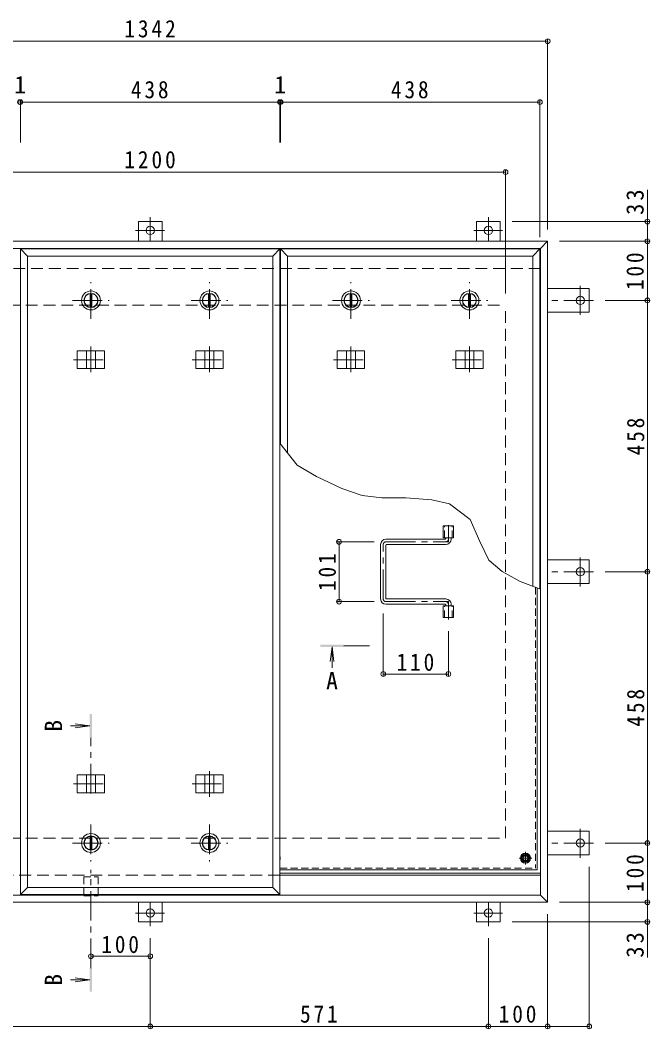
# Model space of a CAD drawing. Units: millimetres on the paper, enlarged 2 times, with parts at other scales. Extents: x -524 to 522, y -392 to 364.
# Drawn here: x -326.2 to -113.6, y -73.5 to 267.1 of the extents above; entities that cross this region are included whole.
import ezdxf
from ezdxf.enums import TextEntityAlignment as Align

# ---------------------------------------------------------------- set-up
doc = ezdxf.new("R2010")
doc.units = ezdxf.units.MM
doc.header["$LTSCALE"] = 2
doc.header["$PDMODE"] = 32
doc.header["$PDSIZE"] = 1.6
for name, pattern in [('CHAIN1', [8, 5, -1, 1, -1]), ('DASHED1', [1.8, 1.2, -0.6]), ('DASHED2', [3, 2, -1])]:
    doc.linetypes.add(name, pattern=pattern)
for name, color, linetype, lineweight in [('0-1_躯体', 2, 'DASHED2', 9), ('0-2_仕上', 3, 'Continuous', 9), ('0-3_建具', 4, 'Continuous', 9), ('0-5_寸法', 7, 'Continuous', 9), ('0-6_ハッチ', 6, 'Continuous', 9), ('0-7_021', 5, 'Continuous', 5), ('0-A_061', 3, 'DASHED1', 9), ('0-B_062', 2, 'Continuous', 9), ('0-C_084', 2, 'Continuous', 9), ('0-E_090', 3, 'Continuous', 9), ('0-F_092', 7, 'Continuous', 9)]:
    doc.layers.add(name, color=color, linetype=linetype, lineweight=lineweight)
doc.styles.add('ＭＳ ゴシック', font='')
doc.styles.get('ＭＳ ゴシック').set_extended_font_data('MS Gothic')

msp = doc.modelspace()

# ---------------------------------------------------------------- linework, layer by layer
at = {"layer": '0-1_躯体'}
for p, q in [((-150.47, 183.268), (-414.07, 183.268)), ((-402.27, 170.868), (-162.27, 170.868)), ((-162.27, -9.132), (-162.27, 170.868)), ((-402.27, -9.132), (-162.27, -9.132)), ((-238.47, -21.532), (-414.07, -21.532))]:
    msp.add_line(p, q, dxfattribs=at)
at = {"layer": '0-1_躯体', "linetype": 'Continuous'}
msp.add_line((-150.47, -21.532), (-238.47, -21.532), dxfattribs=at)
at = {"layer": '0-2_仕上'}
for p, q in [((-326.07, 189.868), (-323.67, 187.468)), ((-326.07, 189.868), (-238.47, 189.868)), ((-326.07, -28.132), (-326.07, 189.868)), ((-240.87, 187.468), (-323.67, 187.468)), ((-323.67, 187.468), (-323.67, -25.732)), ((-240.87, 187.468), (-238.47, 189.868)), ((-240.87, -25.732), (-240.87, 187.468)), ((-238.47, 189.868), (-238.47, -28.132)), ((-238.27, 189.868), (-235.87, 187.468)), ((-238.27, 189.868), (-150.67, 189.868)), ((-238.27, 123.989), (-238.27, 189.868)), ((-153.07, 187.468), (-235.87, 187.468)), ((-235.87, 187.468), (-235.87, 120.961)), ((-153.07, 187.468), (-150.67, 189.868)), ((-153.07, 75.952), (-153.07, 187.468)), ((-150.67, 189.868), (-150.67, 75.022)), ((-183.3, 92.368), (-183.3, 96.368)), ((-183.3, 96.368), (-179.84, 96.368)), ((-179.84, 92.368), (-179.84, 96.368)), ((-183.3, 92.368), (-179.84, 92.368)), ((-183.3, 65.368), (-183.3, 69.368)), ((-183.3, 69.368), (-179.84, 69.368)), ((-179.84, 65.368), (-179.84, 69.368)), ((-183.3, 65.368), (-179.84, 65.368)), ((-326.07, -28.132), (-323.67, -25.732)), ((-323.67, -25.732), (-240.87, -25.732)), ((-240.87, -25.732), (-238.47, -28.132)), ((-238.47, -28.132), (-326.07, -28.132))]:
    msp.add_line(p, q, dxfattribs=at)
at = {"layer": '0-2_仕上', "linetype": 'DASHED1'}
for p, q in [((-182.84, 92.368), (-182.84, 96.368)), ((-180.3, 92.368), (-180.3, 96.368)), ((-182.84, 65.368), (-182.84, 69.368)), ((-180.3, 65.368), (-180.3, 69.368))]:
    msp.add_line(p, q, dxfattribs=at)
at = {"layer": '0-2_仕上', "color": 4}
for p, q in [((-220.87, 55.492), (-221.522, 50.535)), ((-220.87, 55.492), (-220.87, 48.371)), ((-220.87, 55.492), (-220.217, 50.535)), ((-302.67, 28.82), (-309.224, 28.82)), ((-302.67, 28.82), (-307.627, 29.473)), ((-302.67, 28.82), (-307.627, 28.168)), ((-302.67, -56.949), (-309.224, -56.949)), ((-302.67, -56.949), (-307.627, -56.296)), ((-302.67, -56.949), (-307.627, -57.602))]:
    msp.add_line(p, q, dxfattribs=at)
at = {"layer": '0-2_仕上', "color": 4, "linetype": 'CHAIN1'}
for p, q in [((-208.269, 55.892), (-216.87, 55.892)), ((-302.27, 5.987), (-302.27, 24.82)), ((-302.27, -52.949), (-302.27, -19.821))]:
    msp.add_line(p, q, dxfattribs=at)
at = {"layer": '0-2_仕上', "color": 4}
for points in [[(-224.87, 55.492), (-224.87, 56.292), (-216.87, 55.492), (-216.87, 56.292)], [(-301.87, 32.82), (-302.67, 32.82), (-301.87, 24.82), (-302.67, 24.82)], [(-302.67, -60.949), (-301.87, -60.949), (-302.67, -52.949), (-301.87, -52.949)]]:
    msp.add_solid(points, dxfattribs=at)
at = {"layer": '0-3_建具', "color": 2}
for p, q in [((-148.07, 192.468), (-416.47, 192.468)), ((-148.07, 192.468), (-150.47, 190.068)), ((-148.07, -30.732), (-148.07, 192.468)), ((-150.47, 190.068), (-414.07, 190.068)), ((-150.47, -28.332), (-150.47, 190.068)), ((-150.47, -21.532), (-238.47, -21.532)), ((-150.47, -28.332), (-414.07, -28.332)), ((-148.07, -30.732), (-150.47, -28.332)), ((-148.07, -30.732), (-416.47, -30.732))]:
    msp.add_line(p, q, dxfattribs=at)
at = {"layer": '0-3_建具', "linetype": 'CHAIN1'}
for p, q in [((-302.27, 156.892), (-302.27, 148.244)), ((-262.27, 156.892), (-262.27, 148.244)), ((-214.47, 156.892), (-214.47, 148.244)), ((-174.47, 156.892), (-174.47, 148.244)), ((-308.151, 152.468), (-296.388, 152.468)), ((-268.151, 152.468), (-256.388, 152.468)), ((-220.351, 152.468), (-208.588, 152.468)), ((-180.351, 152.468), (-168.588, 152.468)), ((-262.27, 4.845), (-262.27, 13.493)), ((-308.151, 9.268), (-296.388, 9.268)), ((-268.151, 9.268), (-256.388, 9.268))]:
    msp.add_line(p, q, dxfattribs=at)
at = {"layer": '0-3_建具'}
for p, q in [((-306.887, 155.468), (-297.652, 155.468)), ((-306.887, 155.468), (-306.887, 149.468)), ((-303.77, 155.468), (-303.77, 149.468)), ((-300.77, 155.468), (-300.77, 149.468)), ((-297.652, 155.468), (-297.652, 149.468)), ((-266.887, 155.468), (-257.652, 155.468)), ((-266.887, 155.468), (-266.887, 149.468)), ((-263.77, 155.468), (-263.77, 149.468)), ((-260.77, 155.468), (-260.77, 149.468)), ((-257.652, 155.468), (-257.652, 149.468)), ((-219.087, 155.468), (-209.852, 155.468)), ((-219.087, 155.468), (-219.087, 149.468)), ((-215.97, 155.468), (-215.97, 149.468)), ((-212.97, 155.468), (-212.97, 149.468)), ((-209.852, 155.468), (-209.852, 149.468)), ((-179.087, 155.468), (-169.852, 155.468)), ((-179.087, 155.468), (-179.087, 149.468)), ((-175.97, 155.468), (-175.97, 149.468)), ((-172.97, 155.468), (-172.97, 149.468)), ((-169.852, 155.468), (-169.852, 149.468)), ((-306.887, 149.468), (-297.652, 149.468)), ((-266.887, 149.468), (-257.652, 149.468)), ((-219.087, 149.468), (-209.852, 149.468)), ((-179.087, 149.468), (-169.852, 149.468)), ((-306.887, 6.268), (-306.887, 12.268)), ((-306.887, 12.268), (-297.652, 12.268)), ((-303.77, 6.268), (-303.77, 12.268)), ((-300.77, 6.268), (-300.77, 12.268)), ((-297.652, 6.268), (-297.652, 12.268)), ((-266.887, 6.268), (-266.887, 12.268)), ((-266.887, 12.268), (-257.652, 12.268)), ((-263.77, 6.268), (-263.77, 12.268)), ((-260.77, 6.268), (-260.77, 12.268)), ((-257.652, 6.268), (-257.652, 12.268)), ((-306.887, 6.268), (-297.652, 6.268)), ((-266.887, 6.268), (-257.652, 6.268))]:
    msp.add_line(p, q, dxfattribs=at)
at = {"layer": '0-5_寸法'}
for p, q in [((-114.365, 199.108), (-114.365, 209.86)), ((-114.365, -37.372), (-114.365, -49.441))]:
    msp.add_line(p, q, dxfattribs=at)
msp.add_lwpolyline([(-150.47, 74.945), (-157.378, 77.62), (-163.425, 80.905), (-167.939, 84.752), (-171.009, 91.042), (-174.173, 98.534), (-181.165, 103.778), (-187.159, 105.11), (-195.983, 105.776), (-204.057, 105.859), (-210.717, 106.608), (-217.543, 108.939), (-226.117, 113.018), (-232.61, 116.847), (-238.47, 124.242)], dxfattribs=at)
at = {"layer": '0-5_寸法', "linetype": 'DASHED1'}
for points in [[(-304.73, -22.172), (-299.81, -22.172), (-299.81, -28.572)], [(-304.73, -22.172), (-304.73, -28.572), (-299.81, -28.572)]]:
    msp.add_lwpolyline(points, dxfattribs=at)
at = {"layer": '0-6_ハッチ', "linetype": 'CHAIN1'}
for p, q in [((-181.57, 96.644), (-181.57, 90.968)), ((-203.57, 71.67), (-203.57, 90.066)), ((-202.668, 90.968), (-181.57, 90.968)), ((-202.668, 70.768), (-181.57, 70.768)), ((-181.57, 64.791), (-181.57, 70.768))]:
    msp.add_line(p, q, dxfattribs=at)
at = {"layer": '0-6_ハッチ'}
for p, q in [((-182.47, 92.068), (-182.47, 92.368)), ((-180.67, 91.868), (-180.67, 92.368)), ((-204.47, 71.668), (-204.47, 90.068)), ((-182.67, 91.868), (-202.67, 91.868)), ((-202.67, 71.868), (-202.67, 89.868)), ((-202.47, 90.068), (-182.47, 90.068)), ((-202.47, 71.668), (-182.47, 71.668)), ((-182.67, 69.868), (-202.67, 69.868)), ((-182.47, 69.668), (-182.47, 69.368)), ((-180.67, 69.868), (-180.67, 69.368)), ((-238.47, -20.932), (-150.47, -20.932)), ((-238.47, -21.532), (-150.47, -21.532))]:
    msp.add_line(p, q, dxfattribs=at)
for centre, radius, start, end in [((-182.67, 92.068), 0.2, 270, 0), ((-202.67, 90.068), 1.8, 90, 180), ((-202.47, 89.868), 0.2, 90, 180), ((-182.47, 91.868), 1.8, 270, 0), ((-202.67, 71.668), 1.8, 180, 270), ((-202.47, 71.868), 0.2, 180, 270), ((-182.47, 69.868), 1.8, 0, 90), ((-182.67, 69.668), 0.2, 0, 90)]:
    msp.add_arc(centre, radius, start, end, dxfattribs=at)
at = {"layer": '0-6_ハッチ', "linetype": 'CHAIN1'}
for centre, radius, start, end in [((-202.668, 90.066), 0.902, 90, 180), ((-182.47, 91.868), 0.9, 270.29569, 0), ((-202.668, 71.67), 0.902, 180, 270), ((-182.47, 69.868), 0.9, 0, 89.70431)]:
    msp.add_arc(centre, radius, start, end, dxfattribs=at)
at = {"layer": '0-7_021'}
for radius in [1, 0.838]:
    msp.add_circle((-155.57, -15.832), radius, dxfattribs=at)
at = {"layer": '0-A_061'}
for p in [(-152.21, 75.619), (-238.47, -19.192)]:
    msp.add_line(p, (-152.21, -19.192), dxfattribs=at)
at = {"layer": '0-A_061', "linetype": 'Continuous'}
for q in [(-151.57, 75.371), (-238.47, -19.832)]:
    msp.add_line((-151.57, -19.832), q, dxfattribs=at)
at = {"layer": '0-A_061', "linetype": 'CHAIN1'}
for p, q in [((-153.434, -15.832), (-157.705, -15.832)), ((-155.57, -17.968), (-155.57, -13.696))]:
    msp.add_line(p, q, dxfattribs=at)
at = {"layer": '0-B_062'}
for p, q in [((-157.07, -15.832), (-156.319, -14.532)), ((-156.319, -14.532), (-154.82, -14.532)), ((-154.07, -15.832), (-154.82, -14.532)), ((-154.07, -15.832), (-154.82, -17.132))]:
    msp.add_line(p, q, dxfattribs=at)
msp.add_lwpolyline([(-157.07, -15.832), (-156.319, -17.132), (-154.82, -17.132)], dxfattribs=at)
for radius in [1.7, 1.3]:
    msp.add_circle((-155.57, -15.832), radius, dxfattribs=at)
msp.add_arc((-240.036, -15.832), 1.7, 337.15863, 22.84137, dxfattribs=at)
at = {"layer": '0-C_084', "linetype": 'CHAIN1'}
for p, q in [((-302.27, 166.268), (-302.27, 178.668)), ((-262.27, 166.268), (-262.27, 178.668)), ((-214.47, 166.268), (-214.47, 178.668)), ((-174.47, 166.268), (-174.47, 178.668)), ((-308.47, 172.468), (-296.07, 172.468)), ((-268.47, 172.468), (-256.07, 172.468)), ((-220.67, 172.468), (-208.27, 172.468)), ((-180.67, 172.468), (-168.27, 172.468)), ((-302.27, -4.532), (-302.27, -16.932)), ((-262.27, -4.532), (-262.27, -16.932)), ((-308.47, -10.732), (-296.07, -10.732)), ((-268.47, -10.732), (-256.07, -10.732))]:
    msp.add_line(p, q, dxfattribs=at)
at = {"layer": '0-C_084'}
for p, q in [((-302.57, 174.749), (-302.57, 170.188)), ((-301.97, 174.749), (-301.97, 170.188)), ((-262.57, 174.749), (-262.57, 170.188)), ((-261.97, 174.749), (-261.97, 170.188)), ((-214.77, 174.749), (-214.77, 170.188)), ((-214.17, 174.749), (-214.17, 170.188)), ((-174.77, 174.749), (-174.77, 170.188)), ((-174.17, 174.749), (-174.17, 170.188)), ((-302.57, -13.012), (-302.57, -8.451)), ((-301.97, -13.012), (-301.97, -8.451)), ((-262.57, -13.012), (-262.57, -8.451)), ((-261.97, -13.012), (-261.97, -8.451))]:
    msp.add_line(p, q, dxfattribs=at)
for centre, radius in [((-302.27, 172.468), 3.2), ((-302.27, 172.468), 2.4), ((-302.27, 172.468), 2.3), ((-262.27, 172.468), 3.2), ((-262.27, 172.468), 2.4), ((-262.27, 172.468), 2.3), ((-214.47, 172.468), 3.2), ((-214.47, 172.468), 2.4), ((-214.47, 172.468), 2.3), ((-174.47, 172.468), 3.2), ((-174.47, 172.468), 2.4), ((-174.47, 172.468), 2.3), ((-302.27, -10.732), 3.2), ((-302.27, -10.732), 2.4), ((-302.27, -10.732), 2.3), ((-262.27, -10.732), 3.2), ((-262.27, -10.732), 2.4), ((-262.27, -10.732), 2.3)]:
    msp.add_circle(centre, radius, dxfattribs=at)
at = {"layer": '0-E_090'}
for p, q in [((-286.27, 192.468), (-286.27, 199.108)), ((-286.27, 199.108), (-278.27, 199.108)), ((-278.27, 192.468), (-278.27, 199.108)), ((-172.07, 192.468), (-172.07, 199.108)), ((-172.07, 199.108), (-164.07, 199.108)), ((-164.07, 192.468), (-164.07, 199.108)), ((-148.07, 176.468), (-134.029, 176.468)), ((-134.029, 176.468), (-134.029, 168.468)), ((-148.07, 168.468), (-134.029, 168.468)), ((-148.07, 84.868), (-134.029, 84.868)), ((-134.029, 76.868), (-134.029, 84.868)), ((-148.07, 76.868), (-134.029, 76.868)), ((-148.07, -6.732), (-134.029, -6.732)), ((-134.029, -14.732), (-134.029, -6.732)), ((-148.07, -14.732), (-134.029, -14.732)), ((-286.27, -30.732), (-286.27, -37.372)), ((-278.27, -30.732), (-278.27, -37.372)), ((-172.07, -30.732), (-172.07, -37.372)), ((-164.07, -30.732), (-164.07, -37.372)), ((-286.27, -37.372), (-278.27, -37.372)), ((-172.07, -37.372), (-164.07, -37.372))]:
    msp.add_line(p, q, dxfattribs=at)
at = {"layer": '0-E_090', "linetype": 'CHAIN1'}
for p, q in [((-282.27, 200.54), (-282.27, 192.508)), ((-168.07, 200.54), (-168.07, 192.508)), ((-287.238, 196.108), (-277.46, 196.108)), ((-173.038, 196.108), (-163.26, 196.108)), ((-137.03, 177.436), (-137.03, 167.659)), ((-132.598, 172.468), (-148.07, 172.468)), ((-137.03, 75.9), (-137.03, 85.678)), ((-132.598, 80.868), (-148.07, 80.868)), ((-137.03, -15.7), (-137.03, -5.922)), ((-132.598, -10.732), (-148.07, -10.732)), ((-282.27, -38.803), (-282.27, -30.772)), ((-168.07, -38.803), (-168.07, -30.772)), ((-287.238, -34.372), (-277.46, -34.372)), ((-173.038, -34.372), (-163.26, -34.372))]:
    msp.add_line(p, q, dxfattribs=at)
at = {"layer": '0-E_090'}
for centre in [(-282.27, 196.108), (-168.07, 196.108), (-137.03, 172.468), (-137.03, 80.868), (-137.03, -10.732), (-282.27, -34.372), (-168.07, -34.372)]:
    msp.add_circle(centre, 1.4, dxfattribs=at)
at = {"layer": '0-F_092'}
for p, q in [((-416.47, 260.011), (-148.07, 260.011)), ((-148.07, 260.611), (-148.07, 196.468)), ((-326.27, 239.452), (-326.07, 239.452)), ((-326.07, 240.052), (-326.07, 225.765)), ((-326.07, 239.452), (-238.47, 239.452)), ((-238.47, 240.052), (-238.47, 225.765)), ((-238.47, 239.452), (-238.27, 239.452)), ((-238.27, 240.052), (-238.27, 225.765)), ((-238.27, 239.452), (-150.67, 239.452)), ((-150.67, 240.052), (-150.67, 193.868)), ((-402.27, 215.812), (-162.27, 215.812)), ((-162.27, 216.412), (-162.27, 174.868)), ((-113.765, 199.108), (-160.07, 199.108)), ((-114.365, 192.468), (-114.365, 199.108)), ((-113.765, 192.468), (-144.07, 192.468)), ((-114.365, 192.468), (-114.365, 172.468)), ((-113.765, 172.468), (-128.598, 172.468)), ((-114.365, 80.868), (-114.365, 172.468)), ((-219.107, 90.968), (-206.668, 90.968)), ((-218.507, 90.968), (-218.507, 70.768)), ((-113.765, 80.868), (-128.598, 80.868)), ((-114.365, -10.732), (-114.365, 80.868)), ((-219.107, 70.768), (-206.668, 70.768)), ((-203.57, 45.738), (-203.57, 66.768)), ((-181.57, 45.738), (-181.57, 60.791)), ((-181.57, 46.338), (-203.57, 46.338)), ((-113.765, -10.732), (-128.598, -10.732)), ((-114.365, -10.732), (-114.365, -30.732)), ((-134.029, -73.271), (-134.029, -18.732)), ((-113.765, -30.732), (-144.07, -30.732)), ((-114.365, -30.732), (-114.365, -37.372)), ((-113.765, -37.372), (-160.07, -37.372)), ((-148.07, -73.271), (-148.07, -34.732)), ((-282.27, -73.271), (-282.27, -42.803)), ((-168.07, -73.271), (-168.07, -42.803)), ((-282.27, -48.956), (-302.27, -48.956)), ((-396.47, -72.671), (-282.27, -72.671)), ((-282.27, -72.671), (-168.07, -72.671)), ((-168.07, -72.671), (-148.07, -72.671)), ((-148.07, -72.671), (-134.029, -72.671))]:
    msp.add_line(p, q, dxfattribs=at)
for p in [(-148.07, 260.011), (-326.27, 239.452), (-326.07, 239.452), (-238.47, 239.452), (-238.27, 239.452), (-150.67, 239.452), (-162.27, 215.812), (-114.365, 199.108), (-114.365, 192.468), (-114.365, 172.468), (-218.507, 90.968), (-114.365, 80.868), (-218.507, 70.768), (-203.57, 46.338), (-181.57, 46.338), (-114.365, -10.732), (-114.365, -30.732), (-114.365, -37.372), (-302.27, -48.956), (-282.27, -48.956), (-282.27, -72.671), (-168.07, -72.671), (-148.07, -72.671), (-134.029, -72.671)]:
    msp.add_point(p, dxfattribs=at)

# ---------------------------------------------------------------- texts
at = {"layer": '0-5_寸法', "color": 2, "style": 'ＭＳ ゴシック'}
msp.add_text('A', height=5.865, dxfattribs=at).set_placement((-222.87, 39.353), align=Align.BOTTOM_LEFT)
for p in [(-310.242, 26.82), (-310.242, -58.949)]:
    msp.add_text('B', height=5.865, rotation=90, dxfattribs=at).set_placement(p, align=Align.BOTTOM_LEFT)
at = {"layer": '0-F_092', "color": 2, "style": 'ＭＳ ゴシック'}
for p in [(-328.17, 240.652), (-240.37, 240.652)]:
    msp.add_text('1', height=5.865, dxfattribs=at).set_placement(p, align=Align.BOTTOM_LEFT)
at = {"layer": '0-F_092', "color": 2, "char_height": 5.865, "attachment_point": 7, "style": 'ＭＳ ゴシック'}
for s, insert in [('\\T1.28;\\W0.9;1342', (-291.02, 261.211)), ('\\T1.27;\\W0.9;438', (-288.77, 240.652)), ('\\T1.27;\\W0.9;438', (-200.97, 240.652)), ('\\T1.28;\\W0.9;1200', (-291.02, 217.012)), ('\\T1.27;\\W0.9;110', (-199.07, 47.338)), ('\\T1.27;\\W0.9;100', (-298.77, -47.956)), ('\\T1.27;\\W0.9;571', (-231.67, -71.471)), ('\\T1.27;\\W0.9;100', (-164.57, -71.471))]:
    msp.add_mtext(s, dxfattribs=dict(at, insert=insert))
at = {"layer": '0-F_092', "color": 2, "char_height": 5.865, "attachment_point": 7, "rotation": 90, "style": 'ＭＳ ゴシック'}
for s, insert in [('\\T1.27;\\W0.95;33', (-115.565, 201.36)), ('\\T1.27;\\W0.9;100', (-115.565, 175.968)), ('\\T1.27;\\W0.9;458', (-115.365, 120.168)), ('\\T1.27;\\W0.9;101', (-219.507, 74.368)), ('\\T1.27;\\W0.9;458', (-115.365, 28.568)), ('\\T1.27;\\W0.9;100', (-115.565, -27.232)), ('\\T1.27;\\W0.95;33', (-115.565, -49.441))]:
    msp.add_mtext(s, dxfattribs=dict(at, insert=insert))

doc.saveas('drawing.dxf')
